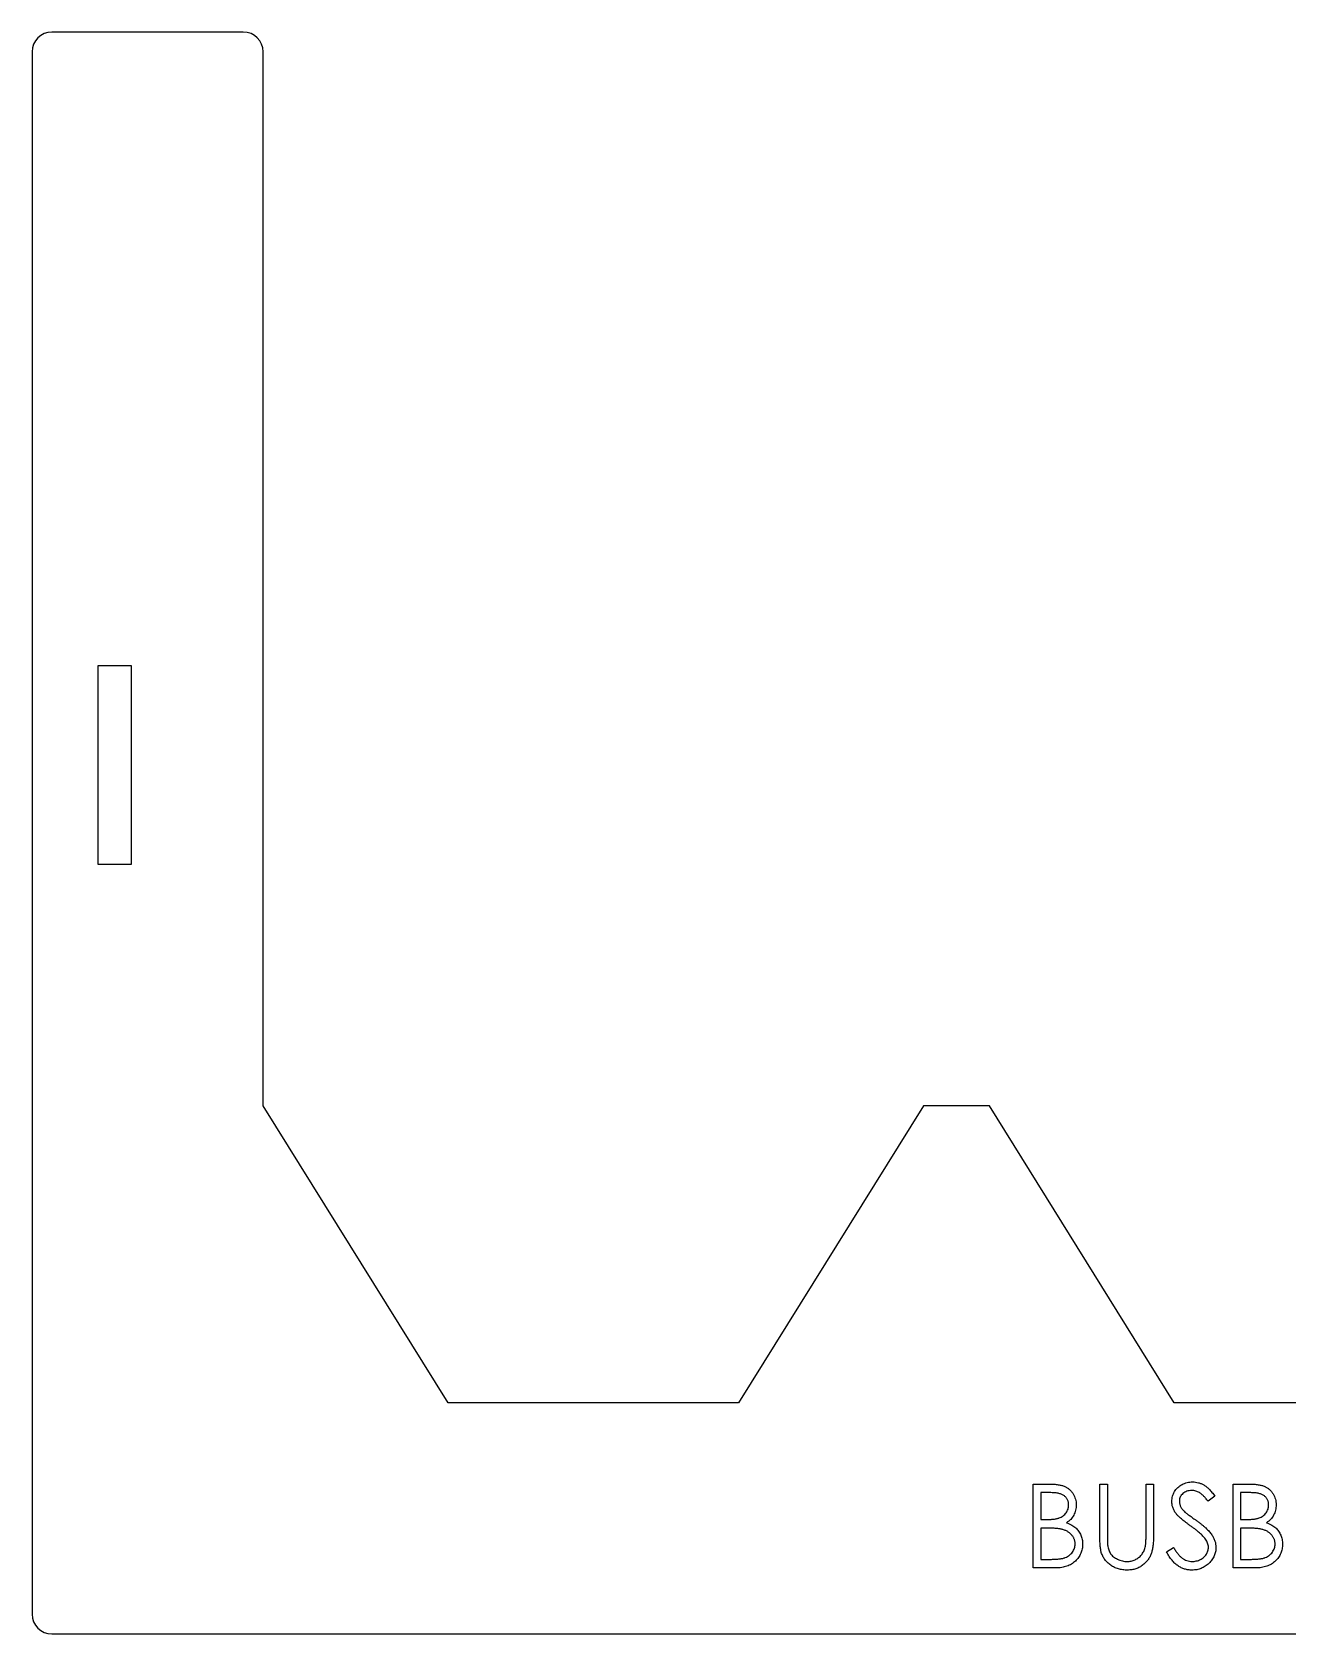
# Paper-space layout '_Front' of a CAD drawing. Header units: millimetres. Extents: x -195 to 195, y -132 to 111.
# Drawn here: x -195 to -4.8, y -131.6 to 111 of the extents above; entities that cross this region are included whole.
import ezdxf

# ---------------------------------------------------------------- set-up
doc = ezdxf.new("R2010")
doc.units = ezdxf.units.MM

psp = doc.layouts.new('_Front')

# ---------------------------------------------------------------- linework, layer by layer
at = {"color": 7, "linetype": 'Continuous', "lineweight": 25}
for p, q in [((-163, 111), (-192, 111)), ((-195, 108), (-195, -128.6)), ((-160, -51.6), (-160, 108)), ((-185.05, 15), (-185.05, -15)), ((-179.95, 15), (-185.05, 15)), ((-179.95, -15), (-179.95, 15)), ((-185.05, -15), (-179.95, -15)), ((-132, -96.6), (-160, -51.6)), ((-60, -51.6), (-88, -96.6)), ((-50, -51.6), (-60, -51.6)), ((-22, -96.6), (-50, -51.6)), ((-88, -96.6), (-132, -96.6)), ((22, -96.6), (-22, -96.6)), ((-43.37, -108.9), (-40.89, -108.9)), ((-43.37, -121.6), (-43.37, -108.9)), ((-33.28, -108.9), (-32.14, -108.9)), ((-33.28, -116.57), (-33.28, -108.9)), ((-32.14, -108.9), (-32.14, -116.51)), ((-26.28, -108.9), (-25.14, -108.9)), ((-26.28, -116.51), (-26.28, -108.9)), ((-25.14, -108.9), (-25.14, -116.57)), ((-13.09, -108.9), (-10.61, -108.9)), ((-13.09, -121.6), (-13.09, -108.9)), ((-42.23, -110.2), (-42.23, -114.27)), ((-40.69, -110.2), (-42.23, -110.2)), ((-15.86, -110.72), (-16.89, -111.51)), ((-11.95, -110.2), (-11.95, -114.27)), ((-10.4, -110.2), (-11.95, -110.2)), ((-42.23, -114.27), (-41.47, -114.27)), ((-42.23, -115.58), (-42.23, -120.3)), ((-41.48, -115.58), (-42.23, -115.58)), ((-11.95, -114.27), (-11.18, -114.27)), ((-11.95, -115.58), (-11.95, -120.3)), ((-11.19, -115.58), (-11.95, -115.58)), ((-23.18, -119.15), (-22.11, -118.51)), ((-42.23, -120.3), (-40.61, -120.3)), ((-11.95, -120.3), (-10.32, -120.3)), ((-39.94, -121.6), (-43.37, -121.6)), ((-9.65, -121.6), (-13.09, -121.6)), ((-192, -131.6), (192, -131.6))]:
    psp.add_line(p, q, dxfattribs=at)
for centre, start, end in [((-192, 108), 90, 180), ((-163, 108), 0, 90), ((-192, -128.6), 180, 270)]:
    psp.add_arc(centre, 3, start, end, dxfattribs=at)
for points, knots in [([(-40.89, -108.9), (-40.77, -108.9), (-40.54, -108.9), (-40.2, -108.92), (-39.88, -108.95), (-39.58, -108.99), (-39.3, -109.04), (-39.04, -109.1), (-38.81, -109.17), (-38.53, -109.29), (-38.21, -109.46), (-37.87, -109.71), (-37.57, -110.02), (-37.32, -110.37), (-37.11, -110.76), (-36.97, -111.17), (-36.87, -111.6), (-36.86, -111.9), (-36.86, -112.05)], [0, 0, 0, 0, 0.062594, 0.121323, 0.17668, 0.228365, 0.276868, 0.321879, 0.364099, 0.403356, 0.477968, 0.550535, 0.623584, 0.698175, 0.773354, 0.847281, 0.922818, 1, 1, 1, 1]), ([(-22.37, -111.54), (-22.36, -111.4), (-22.35, -111.14), (-22.27, -110.75), (-22.15, -110.38), (-21.97, -110.03), (-21.75, -109.71), (-21.49, -109.42), (-21.18, -109.17), (-20.83, -108.96), (-20.46, -108.79), (-20.07, -108.66), (-19.66, -108.59), (-19.38, -108.58), (-19.24, -108.57)], [0, 0, 0, 0, 0.083785, 0.16578, 0.24628, 0.327461, 0.408797, 0.489715, 0.571376, 0.655523, 0.741019, 0.826547, 0.911989, 1, 1, 1, 1]), ([(-19.24, -108.57), (-19.09, -108.58), (-18.79, -108.59), (-18.35, -108.68), (-17.93, -108.83), (-17.59, -108.99), (-17.33, -109.16), (-17.13, -109.31), (-16.92, -109.49), (-16.71, -109.69), (-16.5, -109.91), (-16.29, -110.16), (-16.07, -110.43), (-15.93, -110.63), (-15.86, -110.72)], [0, 0, 0, 0, 0.107233, 0.213252, 0.31883, 0.426794, 0.483646, 0.543604, 0.608308, 0.677127, 0.750686, 0.828713, 0.91219, 1, 1, 1, 1]), ([(-10.61, -108.9), (-10.49, -108.9), (-10.25, -108.9), (-9.91, -108.92), (-9.59, -108.95), (-9.29, -108.99), (-9.02, -109.04), (-8.76, -109.1), (-8.52, -109.17), (-8.24, -109.29), (-7.93, -109.46), (-7.58, -109.71), (-7.29, -110.02), (-7.03, -110.37), (-6.83, -110.76), (-6.68, -111.17), (-6.59, -111.6), (-6.58, -111.9), (-6.57, -112.05)], [0, 0, 0, 0, 0.062594, 0.121323, 0.17668, 0.228365, 0.276868, 0.321879, 0.364099, 0.403356, 0.477968, 0.550535, 0.623584, 0.698175, 0.773354, 0.847281, 0.922818, 1, 1, 1, 1]), ([(-38, -112.07), (-38, -112), (-38, -111.86), (-38.04, -111.66), (-38.09, -111.47), (-38.15, -111.29), (-38.25, -111.12), (-38.36, -110.97), (-38.49, -110.83), (-38.64, -110.7), (-38.82, -110.58), (-39.01, -110.48), (-39.24, -110.39), (-39.48, -110.32), (-39.75, -110.27), (-40.04, -110.23), (-40.35, -110.21), (-40.57, -110.2), (-40.69, -110.2)], [0, 0, 0, 0, 0.057003, 0.111818, 0.164402, 0.21587, 0.266841, 0.317479, 0.369902, 0.4234, 0.479718, 0.539241, 0.602431, 0.67103, 0.744485, 0.823454, 0.90874, 1, 1, 1, 1]), ([(-21.66, -113.47), (-21.71, -113.4), (-21.82, -113.25), (-21.97, -113.02), (-22.09, -112.78), (-22.19, -112.54), (-22.27, -112.3), (-22.33, -112.05), (-22.36, -111.8), (-22.37, -111.62), (-22.37, -111.54)], [0, 0, 0, 0, 0.133507, 0.262559, 0.388264, 0.512667, 0.633722, 0.755394, 0.877553, 1, 1, 1, 1]), ([(-19.37, -109.88), (-19.5, -109.88), (-19.75, -109.89), (-20.11, -109.98), (-20.43, -110.13), (-20.71, -110.33), (-20.94, -110.57), (-21.11, -110.85), (-21.21, -111.16), (-21.22, -111.38), (-21.23, -111.48)], [0, 0, 0, 0, 0.143073, 0.275903, 0.402371, 0.528414, 0.650356, 0.765895, 0.880774, 1, 1, 1, 1]), ([(-21.23, -111.48), (-21.23, -111.55), (-21.22, -111.69), (-21.18, -111.89), (-21.13, -112.09), (-21.05, -112.29), (-20.94, -112.49), (-20.79, -112.7), (-20.61, -112.91), (-20.47, -113.05), (-20.39, -113.13)], [0, 0, 0, 0, 0.107285, 0.214746, 0.322939, 0.434116, 0.553412, 0.686073, 0.834256, 1, 1, 1, 1]), ([(-16.89, -111.51), (-16.95, -111.42), (-17.07, -111.27), (-17.25, -111.05), (-17.42, -110.86), (-17.59, -110.69), (-17.75, -110.53), (-17.9, -110.4), (-18.05, -110.29), (-18.23, -110.17), (-18.46, -110.05), (-18.75, -109.95), (-19.05, -109.89), (-19.26, -109.88), (-19.37, -109.88)], [0, 0, 0, 0, 0.098469, 0.189629, 0.274184, 0.352183, 0.423199, 0.488551, 0.548473, 0.60144, 0.701198, 0.799592, 0.898545, 1, 1, 1, 1]), ([(-7.71, -112.07), (-7.72, -112), (-7.72, -111.86), (-7.75, -111.66), (-7.8, -111.47), (-7.87, -111.29), (-7.96, -111.12), (-8.07, -110.97), (-8.21, -110.83), (-8.36, -110.7), (-8.53, -110.58), (-8.73, -110.48), (-8.95, -110.39), (-9.19, -110.32), (-9.46, -110.27), (-9.75, -110.23), (-10.07, -110.21), (-10.29, -110.2), (-10.4, -110.2)], [0, 0, 0, 0, 0.0570031, 0.1118179, 0.1644024, 0.2158698, 0.2668411, 0.317479, 0.3699021, 0.4234004, 0.4797184, 0.5392415, 0.6024307, 0.6710295, 0.7444848, 0.823454, 0.9087403, 1, 1, 1, 1]), ([(-41.47, -114.27), (-41.35, -114.27), (-41.14, -114.27), (-40.82, -114.26), (-40.53, -114.24), (-40.27, -114.22), (-40.02, -114.18), (-39.8, -114.14), (-39.6, -114.09), (-39.37, -114.01), (-39.11, -113.9), (-38.83, -113.72), (-38.58, -113.5), (-38.38, -113.26), (-38.21, -112.98), (-38.09, -112.69), (-38.01, -112.39), (-38, -112.18), (-38, -112.07)], [0, 0, 0, 0, 0.072301, 0.1397, 0.202289, 0.2606, 0.31319, 0.361739, 0.405706, 0.44554, 0.518832, 0.589778, 0.658867, 0.72843, 0.797283, 0.864815, 0.931364, 1, 1, 1, 1]), ([(-36.86, -112.05), (-36.86, -112.19), (-36.87, -112.46), (-36.95, -112.87), (-37.06, -113.25), (-37.22, -113.61), (-37.44, -113.95), (-37.68, -114.25), (-37.99, -114.52), (-38.21, -114.67), (-38.33, -114.75)], [0, 0, 0, 0, 0.130569, 0.256581, 0.380552, 0.503623, 0.625739, 0.747549, 0.871766, 1, 1, 1, 1]), ([(-19.58, -115.2), (-19.71, -115.1), (-19.97, -114.92), (-20.32, -114.65), (-20.64, -114.41), (-20.92, -114.18), (-21.16, -113.97), (-21.37, -113.79), (-21.53, -113.63), (-21.62, -113.52), (-21.66, -113.47)], [0, 0, 0, 0, 0.181535, 0.347082, 0.495568, 0.628357, 0.74552, 0.845831, 0.930782, 1, 1, 1, 1]), ([(-20.39, -113.13), (-20.36, -113.15), (-20.3, -113.21), (-20.18, -113.31), (-20.02, -113.42), (-19.82, -113.57), (-19.59, -113.74), (-19.32, -113.94), (-19.02, -114.16), (-18.8, -114.31), (-18.68, -114.39)], [0, 0, 0, 0, 0.052594, 0.124952, 0.218094, 0.333502, 0.468789, 0.624938, 0.801683, 1, 1, 1, 1]), ([(-11.18, -114.27), (-11.07, -114.27), (-10.85, -114.27), (-10.54, -114.26), (-10.25, -114.24), (-9.98, -114.22), (-9.74, -114.18), (-9.52, -114.14), (-9.32, -114.09), (-9.09, -114.01), (-8.82, -113.9), (-8.55, -113.72), (-8.3, -113.5), (-8.09, -113.26), (-7.92, -112.98), (-7.8, -112.69), (-7.72, -112.39), (-7.72, -112.18), (-7.71, -112.07)], [0, 0, 0, 0, 0.072301, 0.1397, 0.202289, 0.2606, 0.31319, 0.361739, 0.405706, 0.44554, 0.518832, 0.589778, 0.658867, 0.72843, 0.797283, 0.864815, 0.931364, 1, 1, 1, 1]), ([(-6.57, -112.05), (-6.58, -112.19), (-6.59, -112.46), (-6.66, -112.87), (-6.78, -113.25), (-6.94, -113.61), (-7.15, -113.95), (-7.4, -114.25), (-7.7, -114.52), (-7.93, -114.67), (-8.04, -114.75)], [0, 0, 0, 0, 0.130569, 0.256581, 0.380552, 0.503623, 0.625739, 0.747549, 0.871766, 1, 1, 1, 1]), ([(-39.1, -115.73), (-39.16, -115.71), (-39.3, -115.69), (-39.51, -115.66), (-39.76, -115.63), (-40.04, -115.61), (-40.36, -115.59), (-40.7, -115.59), (-41.08, -115.58), (-41.34, -115.58), (-41.48, -115.58)], [0, 0, 0, 0, 0.079306, 0.171953, 0.277057, 0.394731, 0.526177, 0.671345, 0.829285, 1, 1, 1, 1]), ([(-37.02, -118), (-37.02, -117.93), (-37.02, -117.79), (-37.05, -117.6), (-37.1, -117.41), (-37.15, -117.23), (-37.24, -117.05), (-37.33, -116.88), (-37.44, -116.72), (-37.62, -116.51), (-37.87, -116.27), (-38.24, -116.04), (-38.65, -115.85), (-38.95, -115.77), (-39.1, -115.73)], [0, 0, 0, 0, 0.060287, 0.119602, 0.177503, 0.235143, 0.292133, 0.350871, 0.410098, 0.470732, 0.594829, 0.722579, 0.856691, 1, 1, 1, 1]), ([(-38.33, -114.75), (-38.18, -114.8), (-37.91, -114.91), (-37.53, -115.1), (-37.2, -115.3), (-36.92, -115.52), (-36.69, -115.76), (-36.48, -116.02), (-36.3, -116.31), (-36.15, -116.62), (-36.03, -116.94), (-35.94, -117.28), (-35.89, -117.63), (-35.89, -117.87), (-35.88, -118)], [0, 0, 0, 0, 0.106057, 0.202914, 0.2903, 0.370223, 0.446384, 0.521397, 0.598291, 0.676142, 0.755529, 0.834887, 0.916646, 1, 1, 1, 1]), ([(-17.29, -117.22), (-17.34, -117.15), (-17.46, -117), (-17.67, -116.77), (-17.91, -116.54), (-18.18, -116.29), (-18.48, -116.03), (-18.82, -115.76), (-19.18, -115.48), (-19.44, -115.3), (-19.58, -115.2)], [0, 0, 0, 0, 0.090279, 0.18953, 0.299198, 0.418926, 0.548376, 0.688136, 0.839084, 1, 1, 1, 1]), ([(-18.68, -114.39), (-18.55, -114.49), (-18.28, -114.68), (-17.9, -114.98), (-17.56, -115.26), (-17.25, -115.54), (-16.97, -115.81), (-16.72, -116.07), (-16.51, -116.32), (-16.28, -116.64), (-16.05, -117.03), (-15.84, -117.52), (-15.72, -118), (-15.7, -118.33), (-15.69, -118.49)], [0, 0, 0, 0, 0.096972, 0.187773, 0.272396, 0.351321, 0.424335, 0.491909, 0.554233, 0.611268, 0.716348, 0.81454, 0.908495, 1, 1, 1, 1]), ([(-8.82, -115.73), (-8.88, -115.71), (-9.01, -115.69), (-9.23, -115.66), (-9.48, -115.63), (-9.76, -115.61), (-10.07, -115.59), (-10.42, -115.59), (-10.79, -115.58), (-11.06, -115.58), (-11.19, -115.58)], [0, 0, 0, 0, 0.079306, 0.171953, 0.277057, 0.394731, 0.526177, 0.671345, 0.829285, 1, 1, 1, 1]), ([(-6.74, -118), (-6.74, -117.93), (-6.74, -117.79), (-6.77, -117.6), (-6.81, -117.41), (-6.87, -117.23), (-6.95, -117.05), (-7.05, -116.88), (-7.16, -116.72), (-7.34, -116.51), (-7.59, -116.27), (-7.95, -116.04), (-8.36, -115.85), (-8.66, -115.77), (-8.82, -115.73)], [0, 0, 0, 0, 0.0602874, 0.1196024, 0.1775034, 0.2351427, 0.2921326, 0.3508712, 0.4100979, 0.4707315, 0.5948287, 0.7225788, 0.8566914, 1, 1, 1, 1]), ([(-8.04, -114.75), (-7.9, -114.8), (-7.62, -114.91), (-7.24, -115.1), (-6.91, -115.3), (-6.64, -115.52), (-6.4, -115.76), (-6.19, -116.02), (-6.02, -116.31), (-5.87, -116.62), (-5.75, -116.94), (-5.66, -117.28), (-5.61, -117.63), (-5.6, -117.87), (-5.6, -118)], [0, 0, 0, 0, 0.106057, 0.202914, 0.2903, 0.370223, 0.446384, 0.521397, 0.598291, 0.676142, 0.755529, 0.834887, 0.916646, 1, 1, 1, 1]), ([(-40.61, -120.3), (-40.49, -120.3), (-40.27, -120.29), (-39.95, -120.28), (-39.65, -120.26), (-39.37, -120.23), (-39.12, -120.2), (-38.89, -120.15), (-38.69, -120.1), (-38.45, -120.02), (-38.18, -119.89), (-37.9, -119.7), (-37.64, -119.48), (-37.42, -119.22), (-37.25, -118.93), (-37.12, -118.63), (-37.04, -118.32), (-37.03, -118.1), (-37.02, -118)], [0, 0, 0, 0, 0.072502, 0.139739, 0.201795, 0.259822, 0.312206, 0.360773, 0.40454, 0.443698, 0.516841, 0.587874, 0.657965, 0.728969, 0.799308, 0.866636, 0.933116, 1, 1, 1, 1]), ([(-35.88, -118), (-35.89, -118.12), (-35.89, -118.36), (-35.94, -118.72), (-36.03, -119.06), (-36.15, -119.39), (-36.31, -119.71), (-36.5, -120.01), (-36.73, -120.29), (-36.98, -120.56), (-37.27, -120.8), (-37.58, -121.02), (-37.91, -121.2), (-38.27, -121.35), (-38.66, -121.46), (-39.06, -121.54), (-39.49, -121.59), (-39.79, -121.6), (-39.94, -121.6)], [0, 0, 0, 0, 0.0611603, 0.1203346, 0.1781803, 0.2352351, 0.292683, 0.3511862, 0.4104566, 0.4717199, 0.5337612, 0.595739, 0.6578875, 0.7212952, 0.7868225, 0.8546862, 0.925478, 1, 1, 1, 1]), ([(-33.05, -119.25), (-33.07, -119.18), (-33.11, -119.03), (-33.15, -118.79), (-33.19, -118.51), (-33.22, -118.19), (-33.25, -117.84), (-33.26, -117.45), (-33.28, -117.02), (-33.28, -116.73), (-33.28, -116.57)], [0, 0, 0, 0, 0.07813, 0.169465, 0.274335, 0.39211, 0.523687, 0.668365, 0.827132, 1, 1, 1, 1]), ([(-32.14, -116.51), (-32.14, -116.62), (-32.14, -116.82), (-32.14, -117.11), (-32.13, -117.37), (-32.13, -117.6), (-32.12, -117.79), (-32.11, -117.96), (-32.1, -118.09), (-32.09, -118.17), (-32.09, -118.2)], [0, 0, 0, 0, 0.191079, 0.362605, 0.516099, 0.650038, 0.765977, 0.862374, 0.940842, 1, 1, 1, 1]), ([(-32.09, -118.2), (-32.07, -118.32), (-32.03, -118.55), (-31.94, -118.88), (-31.81, -119.18), (-31.65, -119.45), (-31.45, -119.69), (-31.21, -119.92), (-30.91, -120.11), (-30.59, -120.29), (-30.23, -120.44), (-29.87, -120.55), (-29.51, -120.61), (-29.27, -120.62), (-29.15, -120.62)], [0, 0, 0, 0, 0.086315, 0.167766, 0.244433, 0.318135, 0.391884, 0.470068, 0.553904, 0.644339, 0.736875, 0.826168, 0.913679, 1, 1, 1, 1]), ([(-29.15, -120.62), (-29.04, -120.62), (-28.84, -120.61), (-28.53, -120.56), (-28.23, -120.48), (-27.94, -120.36), (-27.66, -120.22), (-27.41, -120.05), (-27.18, -119.85), (-26.97, -119.62), (-26.79, -119.37), (-26.63, -119.1), (-26.5, -118.8), (-26.44, -118.59), (-26.41, -118.48)], [0, 0, 0, 0, 0.082891, 0.165303, 0.247762, 0.331528, 0.41528, 0.496366, 0.577151, 0.657783, 0.739322, 0.823793, 0.909476, 1, 1, 1, 1]), ([(-25.14, -116.57), (-25.14, -116.71), (-25.14, -116.98), (-25.15, -117.37), (-25.18, -117.75), (-25.21, -118.1), (-25.26, -118.44), (-25.31, -118.75), (-25.38, -119.05), (-25.46, -119.32), (-25.54, -119.58), (-25.66, -119.83), (-25.79, -120.07), (-25.94, -120.31), (-26.11, -120.53), (-26.3, -120.75), (-26.51, -120.96), (-26.74, -121.15), (-26.99, -121.33), (-27.25, -121.49), (-27.53, -121.63), (-27.81, -121.74), (-28.11, -121.82), (-28.42, -121.88), (-28.75, -121.92), (-28.97, -121.92), (-29.08, -121.93)], [0, 0, 0, 0, 0.054858, 0.1070588, 0.1569784, 0.2039923, 0.2484915, 0.2904833, 0.330489, 0.3678859, 0.4038581, 0.4400093, 0.476295, 0.5127923, 0.5504848, 0.5883811, 0.6276453, 0.6679795, 0.7084328, 0.7486023, 0.7890878, 0.8294612, 0.870371, 0.9122142, 0.9555466, 1, 1, 1, 1]), ([(-26.41, -118.48), (-26.39, -118.44), (-26.37, -118.34), (-26.35, -118.17), (-26.32, -117.97), (-26.31, -117.74), (-26.29, -117.48), (-26.28, -117.18), (-26.28, -116.86), (-26.28, -116.63), (-26.28, -116.51)], [0, 0, 0, 0, 0.069835, 0.155621, 0.257802, 0.373811, 0.506402, 0.655564, 0.820079, 1, 1, 1, 1]), ([(-22.11, -118.51), (-22.01, -118.67), (-21.82, -118.99), (-21.5, -119.43), (-21.17, -119.79), (-20.82, -120.1), (-20.47, -120.33), (-20.1, -120.5), (-19.71, -120.6), (-19.45, -120.62), (-19.32, -120.62)], [0, 0, 0, 0, 0.159004, 0.304646, 0.438547, 0.562322, 0.677433, 0.786897, 0.893611, 1, 1, 1, 1]), ([(-19.32, -120.62), (-19.21, -120.62), (-18.99, -120.61), (-18.66, -120.55), (-18.35, -120.46), (-18.05, -120.33), (-17.77, -120.18), (-17.52, -119.99), (-17.31, -119.77), (-17.14, -119.54), (-17, -119.28), (-16.9, -119.02), (-16.84, -118.75), (-16.84, -118.56), (-16.83, -118.47)], [0, 0, 0, 0, 0.091264, 0.18093, 0.270088, 0.360156, 0.448343, 0.532666, 0.613834, 0.693982, 0.772716, 0.849335, 0.923967, 1, 1, 1, 1]), ([(-15.69, -118.49), (-15.69, -118.6), (-15.7, -118.83), (-15.75, -119.16), (-15.83, -119.48), (-15.95, -119.79), (-16.1, -120.09), (-16.29, -120.37), (-16.5, -120.65), (-16.75, -120.91), (-17.02, -121.14), (-17.3, -121.35), (-17.6, -121.53), (-17.92, -121.67), (-18.25, -121.79), (-18.59, -121.87), (-18.95, -121.92), (-19.2, -121.92), (-19.32, -121.93)], [0, 0, 0, 0, 0.061484, 0.121775, 0.18092, 0.240256, 0.300114, 0.361146, 0.423501, 0.488669, 0.553954, 0.617581, 0.680238, 0.742187, 0.804663, 0.868259, 0.93302, 1, 1, 1, 1]), ([(-16.83, -118.47), (-16.84, -118.37), (-16.85, -118.15), (-16.94, -117.83), (-17.08, -117.52), (-17.22, -117.32), (-17.29, -117.22)], [0, 0, 0, 0, 0.234723, 0.477158, 0.728556, 1, 1, 1, 1]), ([(-10.32, -120.3), (-10.21, -120.3), (-9.98, -120.29), (-9.66, -120.28), (-9.36, -120.26), (-9.09, -120.23), (-8.83, -120.2), (-8.61, -120.15), (-8.4, -120.1), (-8.17, -120.02), (-7.9, -119.89), (-7.61, -119.7), (-7.36, -119.48), (-7.14, -119.22), (-6.96, -118.93), (-6.83, -118.63), (-6.75, -118.32), (-6.74, -118.1), (-6.74, -118)], [0, 0, 0, 0, 0.0725025, 0.139739, 0.2017951, 0.2598219, 0.312206, 0.3607734, 0.4045403, 0.4436981, 0.5168408, 0.5878743, 0.6579654, 0.7289694, 0.7993077, 0.8666358, 0.9331163, 1, 1, 1, 1]), ([(-5.6, -118), (-5.6, -118.12), (-5.61, -118.36), (-5.66, -118.72), (-5.75, -119.06), (-5.87, -119.39), (-6.02, -119.71), (-6.21, -120.01), (-6.44, -120.29), (-6.7, -120.56), (-6.98, -120.8), (-7.29, -121.02), (-7.63, -121.2), (-7.99, -121.35), (-8.37, -121.46), (-8.78, -121.54), (-9.21, -121.59), (-9.5, -121.6), (-9.65, -121.6)], [0, 0, 0, 0, 0.06116, 0.120335, 0.17818, 0.235235, 0.292683, 0.351186, 0.410457, 0.47172, 0.533761, 0.595739, 0.657888, 0.721295, 0.786823, 0.854686, 0.925478, 1, 1, 1, 1]), ([(-29.08, -121.93), (-29.2, -121.92), (-29.44, -121.92), (-29.8, -121.89), (-30.14, -121.82), (-30.46, -121.75), (-30.78, -121.64), (-31.08, -121.52), (-31.36, -121.37), (-31.63, -121.2), (-31.89, -121.01), (-32.12, -120.8), (-32.33, -120.58), (-32.52, -120.34), (-32.69, -120.09), (-32.83, -119.82), (-32.95, -119.54), (-33.02, -119.35), (-33.05, -119.25)], [0, 0, 0, 0, 0.071175, 0.139644, 0.206317, 0.271373, 0.335418, 0.398076, 0.460608, 0.52297, 0.584716, 0.644895, 0.704291, 0.762998, 0.821087, 0.880104, 0.939388, 1, 1, 1, 1]), ([(-19.32, -121.93), (-19.42, -121.92), (-19.61, -121.92), (-19.89, -121.89), (-20.16, -121.84), (-20.43, -121.77), (-20.69, -121.68), (-20.95, -121.57), (-21.2, -121.44), (-21.44, -121.29), (-21.67, -121.11), (-21.9, -120.91), (-22.13, -120.69), (-22.35, -120.43), (-22.57, -120.15), (-22.78, -119.84), (-22.99, -119.51), (-23.12, -119.27), (-23.18, -119.15)], [0, 0, 0, 0, 0.057208, 0.113696, 0.169178, 0.224159, 0.27872, 0.333794, 0.389241, 0.445822, 0.503704, 0.564294, 0.627975, 0.695038, 0.765373, 0.839611, 0.917538, 1, 1, 1, 1])]:
    psp.add_open_spline(points, degree=3, knots=knots, dxfattribs=at)

doc.saveas('drawing.dxf')
